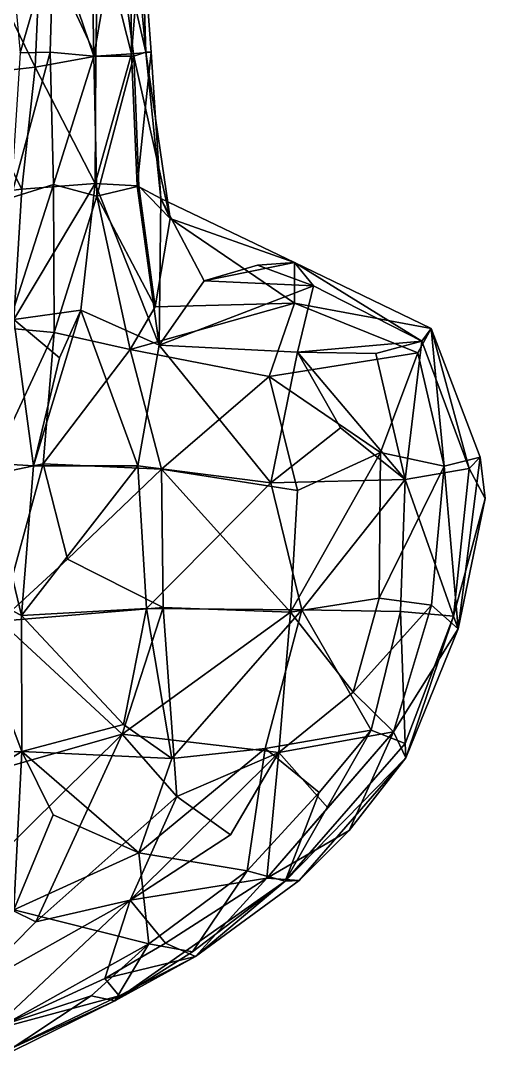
# Model space of a CAD drawing. Header units: metres. Extents: x -3.71 to 2.4, y 1.32 to 7.28.
# Drawn here: x 1.593 to 2.399, y 1.507 to 3.311 of the extents above; entities that cross this region are included whole.
import ezdxf

# ---------------------------------------------------------------- set-up
doc = ezdxf.new("R2010")
doc.units = ezdxf.units.M

msp = doc.modelspace()

# ---------------------------------------------------------------- linework, layer by layer
for points in [[(1.494, 3.217, -0.557), (1.502, 3.469, -0.546), (1.618, 3.231, -0.352)], [(1.502, 3.469, -0.546), (1.628, 3.455, -0.366), (1.618, 3.231, -0.352)], [(1.65, 3.456, 1.145), (1.572, 3.468, 1.286), (1.592, 3.256, 1.284)], [(1.628, 3.455, -0.366), (1.727, 3.482, -0.122), (1.723, 3.25, -0.11)], [(1.72, 3.25, 1.039), (1.716, 3.471, 1.001), (1.65, 3.456, 1.145)], [(1.759, 3.478, 0.851), (1.716, 3.471, 1.001), (1.72, 3.25, 1.039)], [(1.789, 3.25, 0.815), (1.759, 3.478, 0.851), (1.72, 3.25, 1.039)], [(1.723, 3.25, -0.11), (1.727, 3.482, -0.122), (1.785, 3.254, 0.106)], [(1.727, 3.482, -0.122), (1.783, 3.475, 0.106), (1.785, 3.254, 0.106)], [(1.81, 3.257, 0.578), (1.79, 3.476, 0.577), (1.759, 3.478, 0.851)], [(1.789, 3.25, 0.815), (1.81, 3.257, 0.578), (1.759, 3.478, 0.851)], [(1.785, 3.254, 0.106), (1.783, 3.475, 0.106), (1.803, 3.477, 0.341)], [(1.819, 3.257, 0.342), (1.785, 3.254, 0.106), (1.803, 3.477, 0.341)], [(1.803, 3.477, 0.341), (1.79, 3.476, 0.577), (1.81, 3.257, 0.578)], [(1.819, 3.257, 0.342), (1.803, 3.477, 0.341), (1.81, 3.257, 0.578)], [(1.644, 3.257, 1.191), (1.65, 3.456, 1.145), (1.592, 3.256, 1.284)], [(1.618, 3.231, -0.352), (1.628, 3.455, -0.366), (1.723, 3.25, -0.11)], [(1.72, 3.25, 1.039), (1.65, 3.456, 1.145), (1.644, 3.257, 1.191)], [(1.65, 3.027, 1.166), (1.644, 3.257, 1.191), (1.576, 3.004, 1.293)], [(1.644, 3.257, 1.191), (1.592, 3.256, 1.284), (1.576, 3.004, 1.293)], [(1.618, 3.231, -0.352), (1.723, 3.25, -0.11), (1.722, 3.029, -0.116)], [(1.72, 3.25, 1.039), (1.644, 3.257, 1.191), (1.65, 3.027, 1.166)], [(1.725, 3.007, 1.018), (1.72, 3.25, 1.039), (1.65, 3.027, 1.166)], [(1.725, 3.007, 1.018), (1.789, 3.25, 0.815), (1.72, 3.25, 1.039)], [(1.795, 3.025, 0.106), (1.722, 3.029, -0.116), (1.785, 3.254, 0.106)], [(1.722, 3.029, -0.116), (1.723, 3.25, -0.11), (1.785, 3.254, 0.106)], [(1.725, 3.007, 1.018), (1.798, 3.024, 0.82), (1.789, 3.25, 0.815)], [(1.795, 3.025, 0.106), (1.785, 3.254, 0.106), (1.819, 3.257, 0.342)], [(1.852, 2.968, 0.586), (1.81, 3.257, 0.578), (1.789, 3.25, 0.815)], [(1.798, 3.024, 0.82), (1.852, 2.968, 0.586), (1.789, 3.25, 0.815)], [(1.836, 3.003, 0.359), (1.795, 3.025, 0.106), (1.819, 3.257, 0.342)], [(1.852, 2.968, 0.586), (1.836, 3.003, 0.359), (1.81, 3.257, 0.578)], [(1.836, 3.003, 0.359), (1.819, 3.257, 0.342), (1.81, 3.257, 0.578)], [(1.494, 3.217, -0.557), (1.618, 3.231, -0.352), (1.595, 3.019, -0.334)], [(1.595, 3.019, -0.334), (1.618, 3.231, -0.352), (1.722, 3.029, -0.116)], [(1.455, 3.003, -0.507), (1.494, 3.217, -0.557), (1.595, 3.019, -0.334)], [(1.581, 2.793, -0.374), (1.455, 3.003, -0.507), (1.595, 3.019, -0.334)], [(1.65, 3.027, 1.166), (1.576, 3.004, 1.293), (1.57, 2.778, 1.283)], [(1.651, 2.77, 1.137), (1.65, 3.027, 1.166), (1.57, 2.778, 1.283)], [(1.697, 2.809, -0.109), (1.581, 2.793, -0.374), (1.722, 3.029, -0.116)], [(1.581, 2.793, -0.374), (1.595, 3.019, -0.334), (1.722, 3.029, -0.116)], [(1.725, 3.007, 1.018), (1.65, 3.027, 1.166), (1.651, 2.77, 1.137)], [(1.697, 2.809, -0.109), (1.722, 3.029, -0.116), (1.833, 2.748, 0.09)], [(1.722, 3.029, -0.116), (1.795, 3.025, 0.106), (1.833, 2.748, 0.09)], [(1.798, 3.024, 0.82), (1.725, 3.007, 1.018), (1.826, 2.815, 0.853)], [(1.833, 2.748, 0.09), (1.795, 3.025, 0.106), (1.836, 3.003, 0.359)], [(1.852, 2.968, 0.586), (1.798, 3.024, 0.82), (1.826, 2.815, 0.853)], [(1.783, 2.741, 1), (1.725, 3.007, 1.018), (1.651, 2.77, 1.137)], [(1.826, 2.815, 0.853), (1.725, 3.007, 1.018), (1.783, 2.741, 1)], [(1.911, 2.86, 0.337), (1.833, 2.748, 0.09), (1.836, 3.003, 0.359)], [(1.836, 3.003, 0.359), (1.852, 2.968, 0.586), (2.068, 2.892, 0.586)], [(1.911, 2.86, 0.337), (1.836, 3.003, 0.359), (2.068, 2.892, 0.586)], [(2.068, 2.821, 0.831), (1.852, 2.968, 0.586), (1.826, 2.815, 0.853)], [(2.068, 2.892, 0.586), (1.852, 2.968, 0.586), (2.068, 2.821, 0.831)], [(1.911, 2.86, 0.337), (2.068, 2.892, 0.586), (2.004, 2.887, 0.441)], [(2.004, 2.887, 0.441), (2.101, 2.851, 0.317), (1.911, 2.86, 0.337)], [(2.004, 2.887, 0.441), (2.068, 2.892, 0.586), (2.101, 2.851, 0.317)], [(2.305, 2.777, 0.579), (2.068, 2.892, 0.586), (2.068, 2.821, 0.831)], [(2.068, 2.892, 0.586), (2.305, 2.777, 0.579), (2.289, 2.755, 0.337)], [(2.101, 2.851, 0.317), (2.068, 2.892, 0.586), (2.289, 2.755, 0.337)], [(1.911, 2.86, 0.337), (2.101, 2.851, 0.317), (1.833, 2.748, 0.09)], [(2.101, 2.851, 0.317), (2.073, 2.736, 0.117), (1.833, 2.748, 0.09)], [(2.289, 2.755, 0.337), (2.073, 2.736, 0.117), (2.101, 2.851, 0.317)], [(2.068, 2.821, 0.831), (1.783, 2.741, 1), (2.024, 2.694, 1.012)], [(2.068, 2.821, 0.831), (1.826, 2.815, 0.853), (1.783, 2.741, 1)], [(2.068, 2.821, 0.831), (2.024, 2.694, 1.012), (2.282, 2.735, 0.781)], [(2.068, 2.821, 0.831), (2.282, 2.735, 0.781), (2.305, 2.777, 0.579)], [(1.581, 2.793, -0.374), (1.697, 2.809, -0.109), (1.66, 2.726, -0.184)], [(1.615, 2.539, -0.188), (1.66, 2.726, -0.184), (1.697, 2.809, -0.109)], [(1.697, 2.809, -0.109), (1.796, 2.539, -0.064), (1.615, 2.539, -0.188)], [(1.697, 2.809, -0.109), (1.833, 2.748, 0.09), (1.796, 2.539, -0.064)], [(1.53, 2.544, -0.385), (1.581, 2.793, -0.374), (1.615, 2.539, -0.188)], [(1.581, 2.793, -0.374), (1.66, 2.726, -0.184), (1.615, 2.539, -0.188)], [(1.651, 2.77, 1.137), (1.57, 2.778, 1.283), (1.535, 2.522, 1.3)], [(1.632, 2.542, 1.143), (1.651, 2.77, 1.137), (1.535, 2.522, 1.3)], [(1.783, 2.741, 1), (1.651, 2.77, 1.137), (1.632, 2.542, 1.143)], [(2.305, 2.777, 0.579), (2.282, 2.735, 0.781), (2.328, 2.538, 0.832)], [(2.371, 2.534, 0.34), (2.289, 2.755, 0.337), (2.305, 2.777, 0.579)], [(2.39, 2.554, 0.597), (2.371, 2.534, 0.34), (2.305, 2.777, 0.579)], [(2.39, 2.554, 0.597), (2.305, 2.777, 0.579), (2.328, 2.538, 0.832)], [(2.027, 2.509, -0.069), (1.796, 2.539, -0.064), (1.833, 2.748, 0.09)], [(2.073, 2.736, 0.117), (2.027, 2.509, -0.069), (1.833, 2.748, 0.09)], [(2.073, 2.736, 0.117), (2.289, 2.755, 0.337), (2.209, 2.734, 0.167)], [(2.26, 2.515, 0.107), (2.209, 2.734, 0.167), (2.289, 2.755, 0.337)], [(2.371, 2.534, 0.34), (2.26, 2.515, 0.107), (2.289, 2.755, 0.337)], [(1.632, 2.542, 1.143), (1.837, 2.533, 1.124), (1.783, 2.741, 1)], [(1.837, 2.533, 1.124), (2.024, 2.694, 1.012), (1.783, 2.741, 1)], [(2.217, 2.562, 0.993), (2.282, 2.735, 0.781), (2.024, 2.694, 1.012)], [(2.073, 2.736, 0.117), (2.148, 2.605, 0.03), (2.027, 2.509, -0.069)], [(2.073, 2.736, 0.117), (2.26, 2.515, 0.107), (2.148, 2.605, 0.03)], [(2.209, 2.734, 0.167), (2.26, 2.515, 0.107), (2.073, 2.736, 0.117)], [(2.217, 2.562, 0.993), (2.328, 2.538, 0.832), (2.282, 2.735, 0.781)], [(1.837, 2.533, 1.124), (2.073, 2.496, 1.117), (2.024, 2.694, 1.012)], [(2.073, 2.496, 1.117), (2.217, 2.562, 0.993), (2.024, 2.694, 1.012)], [(2.148, 2.605, 0.03), (2.26, 2.515, 0.107), (2.027, 2.509, -0.069)], [(2.217, 2.562, 0.993), (2.073, 2.496, 1.117), (2.061, 2.285, 1.144)], [(2.215, 2.309, 0.998), (2.217, 2.562, 0.993), (2.061, 2.285, 1.144)], [(2.328, 2.538, 0.832), (2.217, 2.562, 0.993), (2.215, 2.309, 0.998)], [(2.352, 2.256, 0.597), (2.39, 2.554, 0.597), (2.328, 2.538, 0.832)], [(2.352, 2.256, 0.597), (2.399, 2.482, 0.518), (2.39, 2.554, 0.597)], [(2.399, 2.482, 0.518), (2.371, 2.534, 0.34), (2.39, 2.554, 0.597)], [(1.484, 2.336, -0.335), (1.53, 2.544, -0.385), (1.594, 2.279, -0.204)], [(1.53, 2.544, -0.385), (1.615, 2.539, -0.188), (1.594, 2.279, -0.204)], [(1.632, 2.542, 1.143), (1.535, 2.522, 1.3), (1.557, 2.269, 1.256)], [(1.632, 2.542, 1.143), (1.557, 2.269, 1.256), (1.674, 2.377, 1.19)], [(1.615, 2.539, -0.188), (1.796, 2.539, -0.064), (1.594, 2.279, -0.204)], [(1.811, 2.291, -0.2), (1.594, 2.279, -0.204), (1.796, 2.539, -0.064)], [(1.837, 2.533, 1.124), (1.632, 2.542, 1.143), (1.674, 2.377, 1.19)], [(1.84, 2.293, 1.238), (1.837, 2.533, 1.124), (1.674, 2.377, 1.19)], [(2.027, 2.509, -0.069), (1.811, 2.291, -0.2), (1.796, 2.539, -0.064)], [(2.061, 2.285, 1.144), (2.073, 2.496, 1.117), (1.837, 2.533, 1.124)], [(1.84, 2.293, 1.238), (2.061, 2.285, 1.144), (1.837, 2.533, 1.124)], [(2.306, 2.297, 0.846), (2.328, 2.538, 0.832), (2.215, 2.309, 0.998)], [(2.26, 2.515, 0.107), (2.371, 2.534, 0.34), (2.344, 2.278, 0.339)], [(2.306, 2.297, 0.846), (2.352, 2.256, 0.597), (2.328, 2.538, 0.832)], [(2.344, 2.278, 0.339), (2.371, 2.534, 0.34), (2.399, 2.482, 0.518)], [(2.081, 2.289, -0.109), (1.811, 2.291, -0.2), (2.027, 2.509, -0.069)], [(2.027, 2.509, -0.069), (2.26, 2.515, 0.107), (2.081, 2.289, -0.109)], [(2.26, 2.515, 0.107), (2.252, 2.286, 0.1), (2.081, 2.289, -0.109)], [(2.252, 2.286, 0.1), (2.26, 2.515, 0.107), (2.344, 2.278, 0.339)], [(2.352, 2.256, 0.597), (2.344, 2.278, 0.339), (2.399, 2.482, 0.518)], [(1.84, 2.293, 1.238), (1.674, 2.377, 1.19), (1.557, 2.269, 1.256)], [(1.318, 2.041, -0.325), (1.484, 2.336, -0.335), (1.595, 2.043, -0.258)], [(1.484, 2.336, -0.335), (1.594, 2.279, -0.204), (1.595, 2.043, -0.258)], [(1.84, 2.293, 1.238), (1.557, 2.269, 1.256), (1.769, 2.073, 1.258)], [(1.864, 1.965, 1.162), (1.769, 2.073, 1.258), (1.84, 2.293, 1.238)], [(1.769, 2.073, 1.258), (1.864, 1.965, 1.162), (1.84, 2.293, 1.238)], [(1.769, 2.073, 1.258), (2.061, 2.285, 1.144), (1.84, 2.293, 1.238)], [(2.215, 2.309, 0.998), (2.061, 2.285, 1.144), (2.17, 2.146, 1)], [(2.306, 2.297, 0.846), (2.215, 2.309, 0.998), (2.17, 2.146, 1)], [(2.24, 2.077, 0.824), (2.306, 2.297, 0.846), (2.17, 2.146, 1)], [(2.24, 2.077, 0.824), (2.352, 2.256, 0.597), (2.306, 2.297, 0.846)], [(1.594, 2.279, -0.204), (1.811, 2.291, -0.2), (1.771, 2.09, -0.242)], [(1.595, 2.043, -0.258), (1.594, 2.279, -0.204), (1.771, 2.09, -0.242)], [(1.769, 2.073, 1.258), (2.041, 2.041, 1.052), (2.061, 2.285, 1.144)], [(1.855, 2.031, -0.189), (1.771, 2.09, -0.242), (1.811, 2.291, -0.2)], [(1.855, 2.031, -0.189), (1.811, 2.291, -0.2), (2.081, 2.289, -0.109)], [(2.017, 2.048, -0.086), (1.855, 2.031, -0.189), (2.081, 2.289, -0.109)], [(2.017, 2.048, -0.086), (2.081, 2.289, -0.109), (2.201, 2.08, 0.134)], [(2.17, 2.146, 1), (2.061, 2.285, 1.144), (2.041, 2.041, 1.052)], [(2.081, 2.289, -0.109), (2.252, 2.286, 0.1), (2.201, 2.08, 0.134)], [(2.201, 2.08, 0.134), (2.252, 2.286, 0.1), (2.26, 2.057, 0.356)], [(2.252, 2.286, 0.1), (2.344, 2.278, 0.339), (2.26, 2.057, 0.356)], [(2.26, 2.057, 0.356), (2.344, 2.278, 0.339), (2.261, 2.032, 0.572)], [(2.344, 2.278, 0.339), (2.352, 2.256, 0.597), (2.261, 2.032, 0.572)], [(1.769, 2.073, 1.258), (1.557, 2.269, 1.256), (1.58, 2.019, 1.27)], [(2.24, 2.077, 0.824), (2.261, 2.032, 0.572), (2.352, 2.256, 0.597)], [(2.24, 2.077, 0.824), (2.17, 2.146, 1), (2.041, 2.041, 1.052)], [(1.855, 2.031, -0.189), (1.595, 2.043, -0.258), (1.771, 2.09, -0.242)], [(2.017, 2.048, -0.086), (2.201, 2.08, 0.134), (2.111, 1.972, 0.08)], [(2.126, 1.945, 0.863), (2.02, 1.823, 0.807), (2.24, 2.077, 0.824)], [(2.02, 1.823, 0.807), (2.163, 1.906, 0.646), (2.24, 2.077, 0.824)], [(2.24, 2.077, 0.824), (2.041, 2.041, 1.052), (2.126, 1.945, 0.863)], [(2.111, 1.972, 0.08), (2.201, 2.08, 0.134), (2.052, 1.818, 0.353)], [(2.201, 2.08, 0.134), (2.26, 2.057, 0.356), (2.052, 1.818, 0.353)], [(2.163, 1.906, 0.646), (2.261, 2.032, 0.572), (2.24, 2.077, 0.824)], [(1.619, 1.747, 1.124), (1.769, 2.073, 1.258), (1.499, 1.806, 1.21)], [(1.769, 2.073, 1.258), (1.58, 2.019, 1.27), (1.499, 1.806, 1.21)], [(1.864, 1.965, 1.162), (1.769, 2.073, 1.258), (1.619, 1.747, 1.124)], [(1.864, 1.965, 1.162), (2.041, 2.041, 1.052), (1.769, 2.073, 1.258)], [(2.052, 1.818, 0.353), (2.26, 2.057, 0.356), (2.261, 2.032, 0.572)], [(1.581, 1.768, -0.14), (1.317, 1.873, -0.251), (1.595, 2.043, -0.258)], [(1.317, 1.873, -0.251), (1.318, 2.041, -0.325), (1.595, 2.043, -0.258)], [(1.581, 1.768, -0.14), (1.595, 2.043, -0.258), (1.649, 1.933, -0.238)], [(1.798, 1.867, -0.122), (1.595, 2.043, -0.258), (1.855, 2.031, -0.189)], [(1.798, 1.867, -0.122), (1.649, 1.933, -0.238), (1.595, 2.043, -0.258)], [(2.041, 2.041, 1.052), (1.957, 1.898, 1.022), (1.783, 1.785, 1.036)], [(1.783, 1.785, 1.036), (2.02, 1.823, 0.807), (2.041, 2.041, 1.052)], [(2.017, 2.048, -0.086), (1.798, 1.867, -0.122), (1.855, 2.031, -0.189)], [(1.798, 1.867, -0.122), (2.017, 2.048, -0.086), (1.986, 1.836, 0.104)], [(1.957, 1.898, 1.022), (2.041, 2.041, 1.052), (1.864, 1.965, 1.162)], [(2.017, 2.048, -0.086), (2.111, 1.972, 0.08), (1.986, 1.836, 0.104)], [(2.126, 1.945, 0.863), (2.041, 2.041, 1.052), (2.02, 1.823, 0.807)], [(2.076, 1.819, 0.549), (2.052, 1.818, 0.353), (2.261, 2.032, 0.572)], [(2.163, 1.906, 0.646), (2.076, 1.819, 0.549), (2.261, 2.032, 0.572)], [(1.986, 1.836, 0.104), (2.111, 1.972, 0.08), (2.052, 1.818, 0.353)], [(1.783, 1.785, 1.036), (1.864, 1.965, 1.162), (1.619, 1.747, 1.124)], [(1.957, 1.898, 1.022), (1.864, 1.965, 1.162), (1.783, 1.785, 1.036)], [(1.798, 1.867, -0.122), (1.581, 1.768, -0.14), (1.649, 1.933, -0.238)], [(2.076, 1.819, 0.549), (2.163, 1.906, 0.646), (2.02, 1.823, 0.807)], [(1.815, 1.709, 0.112), (1.581, 1.768, -0.14), (1.798, 1.867, -0.122)], [(1.798, 1.867, -0.122), (1.986, 1.836, 0.104), (1.815, 1.709, 0.112)], [(2.02, 1.823, 0.807), (1.783, 1.785, 1.036), (1.844, 1.71, 0.83)], [(1.815, 1.709, 0.112), (1.986, 1.836, 0.104), (1.891, 1.695, 0.285)], [(2.02, 1.823, 0.807), (1.844, 1.71, 0.83), (1.896, 1.687, 0.573)], [(1.986, 1.836, 0.104), (2.052, 1.818, 0.353), (1.891, 1.695, 0.285)], [(2.02, 1.823, 0.807), (1.896, 1.687, 0.573), (2.076, 1.819, 0.549)], [(1.498, 1.625, 1.019), (1.619, 1.747, 1.124), (1.499, 1.806, 1.21)], [(1.891, 1.695, 0.285), (2.052, 1.818, 0.353), (1.756, 1.61, 0.365)], [(1.756, 1.61, 0.365), (2.052, 1.818, 0.353), (1.896, 1.687, 0.573)], [(1.896, 1.687, 0.573), (2.052, 1.818, 0.353), (2.076, 1.819, 0.549)], [(1.783, 1.785, 1.036), (1.498, 1.625, 1.019), (1.543, 1.559, 0.811)], [(1.783, 1.785, 1.036), (1.619, 1.747, 1.124), (1.498, 1.625, 1.019)], [(1.739, 1.649, 0.806), (1.783, 1.785, 1.036), (1.543, 1.559, 0.811)], [(1.844, 1.71, 0.83), (1.783, 1.785, 1.036), (1.739, 1.649, 0.806)], [(1.565, 1.569, 0.103), (1.581, 1.768, -0.14), (1.815, 1.709, 0.112)], [(1.565, 1.569, 0.103), (1.815, 1.709, 0.112), (1.715, 1.619, 0.168)], [(1.715, 1.619, 0.168), (1.815, 1.709, 0.112), (1.756, 1.61, 0.365)], [(1.844, 1.71, 0.83), (1.739, 1.649, 0.806), (1.896, 1.687, 0.573)], [(1.815, 1.709, 0.112), (1.891, 1.695, 0.285), (1.756, 1.61, 0.365)], [(1.896, 1.687, 0.573), (1.739, 1.649, 0.806), (1.764, 1.619, 0.594)], [(1.896, 1.687, 0.573), (1.764, 1.619, 0.594), (1.756, 1.61, 0.365)], [(1.739, 1.649, 0.806), (1.543, 1.559, 0.811), (1.764, 1.619, 0.594)], [(1.764, 1.619, 0.594), (1.534, 1.508, 0.571), (1.756, 1.61, 0.365)], [(1.764, 1.619, 0.594), (1.543, 1.559, 0.811), (1.534, 1.508, 0.571)], [(1.756, 1.61, 0.365), (1.534, 1.508, 0.571), (1.546, 1.507, 0.336)], [(1.546, 1.507, 0.336), (1.565, 1.569, 0.103), (1.715, 1.619, 0.168)], [(1.715, 1.619, 0.168), (1.756, 1.61, 0.365), (1.546, 1.507, 0.336)]]:
    msp.add_3dface(points)

doc.saveas('drawing.dxf')
